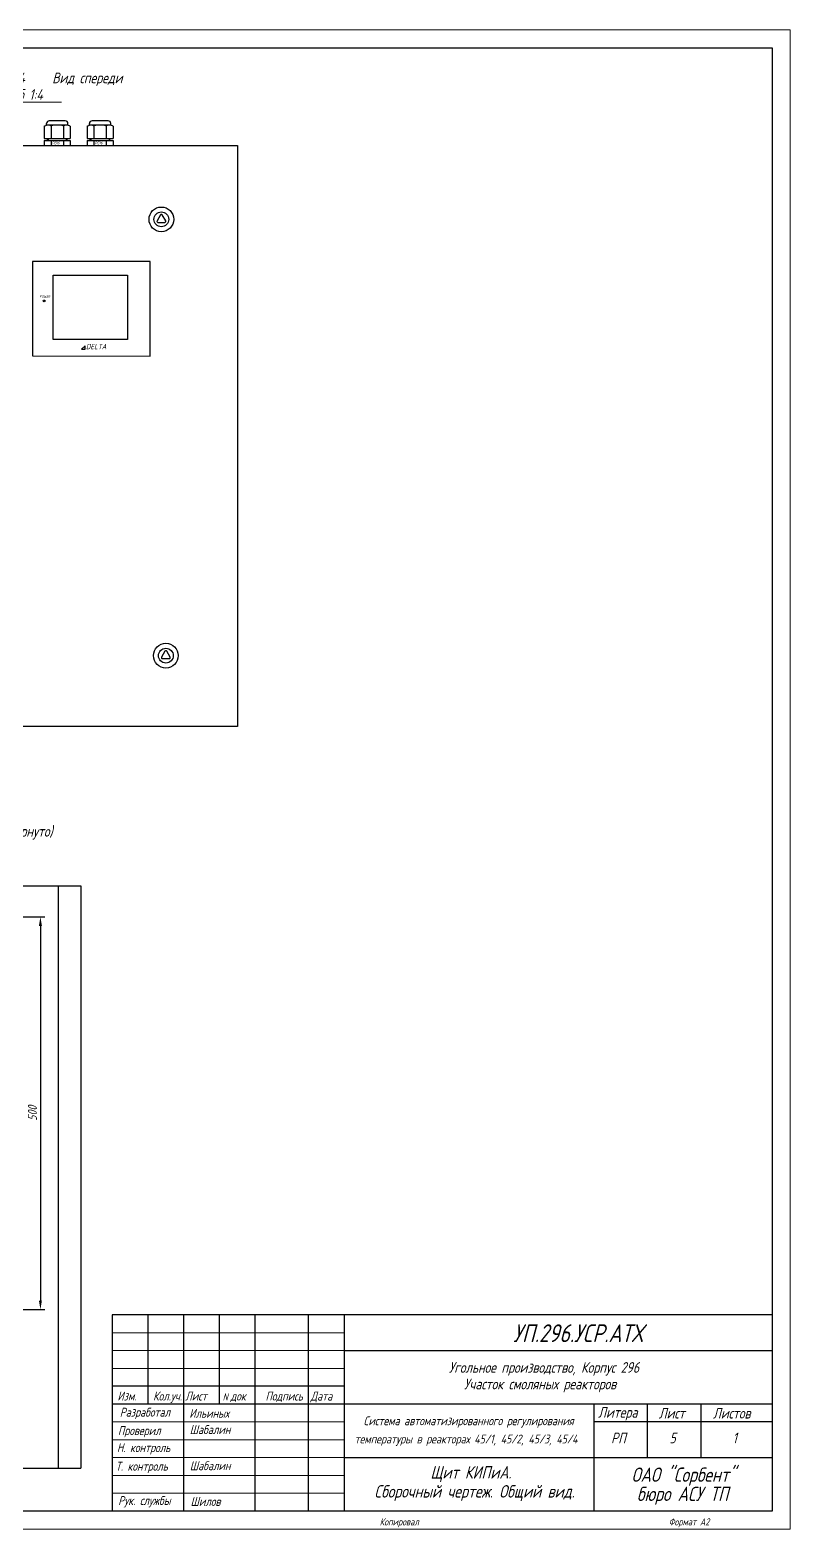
# Model space of a CAD drawing. Header units: millimetres. Extents: x -14 to 2659, y -2986 to -401.
# Drawn here: x 2037.8 to 2250.8, y -1538.6 to -1118.6 of the extents above; entities that cross this region are included whole.
import ezdxf

# ---------------------------------------------------------------- set-up
doc = ezdxf.new("R2010")
doc.units = ezdxf.units.MM
doc.layers.get('0').update_dxf_attribs({"lineweight": 20})
for name, color, linetype in [('1', 7, 'Continuous'), ('TEXT', 250, 'Continuous'), ('АСУТП', 7, 'Continuous'), ('ссылки', 7, 'Continuous')]:
    doc.layers.add(name, color=color, linetype=linetype)
doc.layers.add('MAIN', color=7, linetype='Continuous', lineweight=50)
doc.styles.add('GOST тип А', font='GOST_A.TTF', dxfattribs={"oblique": 15})
doc.styles.add('ЕСКД', font='GOST_A.TTF', dxfattribs={"oblique": 15})
doc.dimstyles.new('ISO-25', dxfattribs={"dimtxt": 2.5, "dimasz": 2.5, "dimexe": 1.25, "dimexo": 0, "dimgap": 1, "dimtad": 1, "dimlfac": 20, "dimtxsty": 'ЕСКД', "dimcen": 2.5, "dimadec": 0, "dimazin": 0, "dimtfac": 1, "dimtmove": 0, "dimatfit": 0, "dimfxl": 1.25, "dimarcsym": 0})

# ---------------------------------------------------------------- blocks, each defined once
blk = doc.blocks.new('*D43')
at = {"color": 0, "lineweight": -2}
for p, q in [((1985.99, -1367.1), (2041.99, -1367.1)), ((2040.74, -1369.6), (2040.74, -1474.57)), ((1976.74, -1477.07), (2041.99, -1477.07))]:
    blk.add_line(p, q, dxfattribs=at)
at = {"color": 0, "lineweight": -3}
for points in [[(2040.32, -1369.6), (2041.16, -1369.6), (2040.74, -1367.1)], [(2040.32, -1474.57), (2041.16, -1474.57), (2040.74, -1477.07)]]:
    blk.add_solid(points, dxfattribs=at)
at = {"layer": 'Defpoints', "color": 0, "lineweight": -3}
for p in [(1985.99, -1367.1), (1976.74, -1477.07), (2040.74, -1477.07)]:
    blk.add_point(p, dxfattribs=at)
at = {"color": 0, "insert": (2038.49, -1422.09), "char_height": 2.5, "attachment_point": 5, "rotation": 90, "style": 'ЕСКД'}
blk.add_mtext('500', dxfattribs=at)

msp = doc.modelspace()

# ---------------------------------------------------------------- linework, layer by layer
at = {"color": 7}
for p, q in [((2250.82141, -1118.5807), (1631.57141, -1118.5807)), ((2250.82141, -1538.5807), (2250.82141, -1118.5807)), ((2022.64038, -1138.78731), (2046.61858, -1138.78731)), ((2042.96275, -1149.52685), (2042.96275, -1149.02685)), ((2047.96275, -1149.52685), (2047.96275, -1149.02685)), ((2054.96275, -1149.52685), (2054.96275, -1149.02685)), ((2059.96275, -1149.52685), (2059.96275, -1149.02685)), ((2125.82141, -1483.5807), (2060.82141, -1483.5807)), ((2125.82141, -1488.5807), (2060.82141, -1488.5807)), ((2125.82141, -1493.5807), (2060.82141, -1493.5807)), ((2125.82141, -1508.5807), (2060.82141, -1508.5807)), ((2125.82141, -1513.5807), (2060.82141, -1513.5807)), ((2125.82141, -1518.5807), (2060.82141, -1518.5807)), ((2125.82141, -1523.5807), (2060.82141, -1523.5807)), ((2125.82141, -1528.5807), (2060.82141, -1528.5807)), ((1631.57141, -1538.5807), (2250.82141, -1538.5807))]:
    msp.add_line(p, q, dxfattribs=at)
at = {"color": 7, "lineweight": 30}
for p, q in [((1651.57141, -1123.5807), (2245.82141, -1123.5807)), ((2245.82141, -1123.5807), (2245.82141, -1533.5807)), ((2041.83775, -1145.52685), (2042.46275, -1145.27685)), ((2041.83775, -1145.52685), (2041.83775, -1149.02685)), ((2042.46275, -1145.27685), (2042.46275, -1144.77685)), ((2048.46275, -1145.27685), (2042.46275, -1145.27685)), ((2047.71275, -1144.02685), (2043.21275, -1144.02685)), ((2043.71275, -1145.27685), (2043.71275, -1149.02685)), ((2047.21275, -1145.27685), (2047.21275, -1149.02685)), ((2048.46275, -1145.27685), (2048.46275, -1144.77685)), ((2049.08775, -1145.52685), (2048.46275, -1145.27685)), ((2049.08775, -1145.52685), (2049.08775, -1149.02685)), ((2053.83775, -1145.52685), (2054.46275, -1145.27685)), ((2053.83775, -1145.52685), (2053.83775, -1149.02685)), ((2054.46275, -1145.27685), (2054.46275, -1144.77685)), ((2060.46275, -1145.27685), (2054.46275, -1145.27685)), ((2059.71275, -1144.02685), (2055.21275, -1144.02685)), ((2055.71275, -1145.27685), (2055.71275, -1149.02685)), ((2059.21275, -1145.27685), (2059.21275, -1149.02685)), ((2060.46275, -1145.27685), (2060.46275, -1144.77685)), ((2061.08775, -1145.52685), (2060.46275, -1145.27685)), ((2061.08775, -1145.52685), (2061.08775, -1149.02685)), ((2041.83775, -1149.02685), (2049.08775, -1149.02685)), ((2041.83775, -1149.52685), (2041.83775, -1150.77685)), ((2041.83775, -1149.52685), (2049.08775, -1149.52685)), ((2042.71275, -1149.52685), (2042.71275, -1149.02685)), ((2043.71275, -1149.52685), (2043.71275, -1150.77685)), ((2047.21275, -1149.52685), (2047.21275, -1150.77685)), ((2048.21275, -1149.52685), (2048.21275, -1149.02685)), ((2049.08775, -1149.52685), (2049.08775, -1150.77685)), ((2053.83775, -1149.02685), (2061.08775, -1149.02685)), ((2053.83775, -1149.52685), (2053.83775, -1150.77685)), ((2053.83775, -1149.52685), (2061.08775, -1149.52685)), ((2054.71275, -1149.52685), (2054.71275, -1149.02685)), ((2055.71275, -1149.52685), (2055.71275, -1150.77685)), ((2059.21275, -1149.52685), (2059.21275, -1150.77685)), ((2060.21275, -1149.52685), (2060.21275, -1149.02685)), ((2061.08775, -1149.52685), (2061.08775, -1150.77685)), ((1970.99092, -1150.95816), (2095.99092, -1150.95816)), ((2095.99092, -1150.95816), (2095.99092, -1313.70816)), ((2074.40565, -1170.40289), (2073.44525, -1172.06634)), ((2075.84623, -1172.06634), (2074.88584, -1170.40289)), ((2073.68535, -1172.4822), (2075.60613, -1172.4822)), ((2075.65279, -1292.63084), (2074.6924, -1294.29429)), ((2077.09337, -1294.29429), (2076.13298, -1292.63084)), ((2074.93249, -1294.71015), (2076.85328, -1294.71015)), ((2095.99092, -1313.70816), (1970.99092, -1313.70816)), ((1997.52974, -1358.34767), (2052.10872, -1358.34767)), ((2045.75913, -1358.34767), (2045.75913, -1521.51872)), ((2052.10872, -1358.34767), (2052.10872, -1521.51872)), ((2245.82141, -1478.5807), (2060.82141, -1478.5807)), ((2060.82141, -1478.5807), (2060.82141, -1533.5807)), ((2070.82141, -1478.5807), (2070.82141, -1503.5807)), ((2080.82141, -1478.5807), (2080.82141, -1533.5807)), ((2090.82141, -1478.5807), (2090.82141, -1503.5807)), ((2100.82141, -1478.5807), (2100.82141, -1533.5807)), ((2115.82141, -1478.5807), (2115.82141, -1533.5807)), ((2125.82141, -1478.5807), (2125.82141, -1533.5807)), ((2125.82141, -1488.5807), (2245.82141, -1488.5807)), ((2125.82141, -1498.5807), (2060.82141, -1498.5807)), ((2245.82141, -1503.5807), (2060.82141, -1503.5807)), ((2195.82141, -1503.5807), (2195.82141, -1533.5807)), ((2210.82141, -1503.5807), (2210.82141, -1518.5807)), ((2225.82141, -1503.5807), (2225.82141, -1518.5807)), ((2245.82141, -1508.5807), (2195.82141, -1508.5807)), ((2125.82141, -1518.5807), (2245.82141, -1518.5807)), ((1997.52974, -1521.51872), (2052.10872, -1521.51872)), ((2245.82141, -1533.5807), (1651.57141, -1533.5807))]:
    msp.add_line(p, q, dxfattribs=at)
at = {"color": 250}
msp.add_line((2033.49092, -1313.70816), (2077.26909, -1313.70816), dxfattribs=at)
at = {"color": 7, "lineweight": 30}
for centre, radius in [((2074.64574, -1171.65048), 3.46551), ((2074.64574, -1171.65048), 2.07931), ((2075.89289, -1293.87843), 3.46551), ((2075.89289, -1293.87843), 2.07931)]:
    msp.add_circle(centre, radius, dxfattribs=at)
for centre, radius, start, end in [((2043.21275, -1144.77685), 0.75, 90, 180), ((2047.71275, -1144.77685), 0.75, 0, 90), ((2055.21275, -1144.77685), 0.75, 90, 180), ((2059.71275, -1144.77685), 0.75, 0, 90), ((2074.64574, -1170.54151), 0.27724, 30, 150), ((2073.68535, -1172.20496), 0.27724, 150, 270), ((2075.60613, -1172.20496), 0.27724, 270, 30), ((2075.89289, -1292.76947), 0.27724, 30, 150), ((2074.93249, -1294.43291), 0.27724, 150, 270), ((2076.85328, -1294.43291), 0.27724, 270, 30)]:
    msp.add_arc(centre, radius, start, end, dxfattribs=at)
for centre, major_axis, ratio, start_param, end_param in [((2042.77525, -1145.52685), (0.9375, 0), 0.266666667, 0, 1.570796327), ((2045.46275, -1145.52685), (-1.75, 0), 0.142857143, 3.141592654, 6.283185307), ((2048.15025, -1145.52685), (-0.9375, 0), 0.266666667, -1.570796327, 0), ((2054.77525, -1145.52685), (0.9375, 0), 0.266666667, 0, 1.570796327), ((2057.46275, -1145.52685), (-1.75, 0), 0.142857143, 3.141592654, 6.283185307), ((2060.15025, -1145.52685), (-0.9375, 0), 0.266666667, -1.570796327, 0)]:
    msp.add_ellipse(centre, major_axis=major_axis, ratio=ratio, start_param=start_param, end_param=end_param, dxfattribs=at)
at = {"layer": '1', "color": 7, "linetype": 'Continuous'}
for p, q in [((2038.53978, -1183.47047), (2038.53978, -1209.9003)), ((2071.54359, -1183.47047), (2038.53978, -1183.47047)), ((2071.54359, -1209.98074), (2071.54359, -1183.47047)), ((2053.2451, -1207.05217), (2052.2762, -1208.00408)), ((2052.2762, -1208.00408), (2053.2451, -1208.00408)), ((2053.2451, -1208.00408), (2053.2451, -1207.05217)), ((2038.53978, -1209.9003), (2071.54359, -1209.98074))]:
    msp.add_line(p, q, dxfattribs=at)
msp.add_lwpolyline([(2044.28443, -1187.31411), (2065.15064, -1187.31411), (2065.15064, -1205.27551), (2044.28443, -1205.27551)], close=True, dxfattribs=at)
msp.add_circle((2041.78656, -1194.49688), 0.26167, dxfattribs=at)

# ---------------------------------------------------------------- texts
at = {"color": 7, "style": 'GOST тип А', "oblique": 15}
for s, height, p in [('Изм.', 2.5, (2062.32141, -1502.5807)), ('Кол.уч.', 2.5, (2072.32141, -1502.5807)), ('Лист', 2.5, (2081.32141, -1502.5807)), ('N', 2, (2091.82141, -1502.5807)), ('док', 2.5, (2094.02526, -1502.5807)), ('Подпись', 2.5, (2103.82141, -1502.5807)), ('Дата', 2.5, (2116.45539, -1502.5807)), ('Литера', 3, (2197.03648, -1507.3807)), ('Лист', 3, (2214.02847, -1507.6307)), ('Листов', 3, (2229.22213, -1507.6307)), ('РП', 3, (2200.67794, -1514.56152)), ('5', 3, (2217.04449, -1514.55445)), ('1', 3, (2234.71949, -1514.56152)), ('ОАО "Сорбент"', 4, (2206.3962, -1525.35507)), ('бюро АСУ ТП', 4, (2207.8962, -1530.73187)), ('Копировал', 2, (2135.82141, -1537.5807)), ('Формат A2', 2, (2216.82141, -1537.5807))]:
    msp.add_text(s, height=height, dxfattribs=at).set_placement(p)
at = {"layer": 'MAIN', "style": 'GOST тип А', "oblique": 15}
msp.add_text('УП.296.УСР.АТХ', height=5, dxfattribs=at).set_placement((2173.24191, -1486.22296))
at = {"layer": 'MAIN', "color": 7, "linetype": 'Continuous', "style": 'GOST тип А', "oblique": 15}
for s, p in [('Угольное производство, Корпус 296', (2155.24047, -1494.8142)), ('Участок смоляных реакторов', (2159.47784, -1499.44884))]:
    msp.add_text(s, height=3, dxfattribs=at).set_placement(p)
at = {"layer": 'MAIN', "lineweight": 40, "style": 'GOST тип А', "oblique": 15}
for s, p in [('Разработал', (2062.99477, -1507.10028)), ('Ильиных', (2082.47107, -1507.40767)), ('Проверил', (2062.46579, -1512.25684)), ('Шабалин', (2082.58441, -1511.97285)), ('Н. контроль', (2062.18903, -1517.02826)), ('Т. контроль', (2061.83639, -1522.23438)), ('Шабалин', (2082.612, -1522.09493)), ('Рук. службы', (2062.5417, -1531.85673)), ('Шилов', (2082.82373, -1532.11145))]:
    msp.add_text(s, height=2.5, dxfattribs=at).set_placement(p)
at = {"layer": 'MAIN', "lineweight": 15, "style": 'GOST тип А', "oblique": 15}
for s, p in [('Система автоматизированного регулирования', (2131.31304, -1509.50892)), ('температуры в реакторах 45/1, 45/2, 45/3, 45/4', (2128.79217, -1514.60681))]:
    msp.add_text(s, height=2.5, dxfattribs=at).set_placement(p)
at = {"layer": 'TEXT', "color": 7, "linetype": 'Continuous', "lineweight": -3, "style": 'GOST тип А', "oblique": 15}
for s, p in [('Щит КИПиА.', (2150.04001, -1524.44835)), ('Сборочный чертеж. Общий вид.', (2134.34237, -1529.78009))]:
    msp.add_text(s, height=3.5, dxfattribs=at).set_placement(p)
at = {"layer": 'АСУТП', "color": 7, "linetype": 'Continuous', "lineweight": -3, "style": 'GOST тип А', "oblique": 15}
for s, height, p in [('POWER', 0.7, (2040.4911, -1193.63836)), ('DELTA', 1.483424, (2053.50656, -1208.01711))]:
    msp.add_text(s, height=height, dxfattribs=at).set_placement(p)
at = {"layer": 'ссылки', "color": 7, "style": 'GOST тип А', "oblique": 15}
for s, p in [('Щит ЩМП-3 IP54     Вид спереди', (2009.44501, -1133.50491)), ('Масштаб 1:4', (2023.69724, -1138.16956)), ('Правая стенка (развернуто)', (2002.79659, -1344.59786))]:
    msp.add_text(s, height=3, dxfattribs=at).set_placement(p)
at = {"layer": 'ссылки', "color": 7, "lineweight": 30, "style": 'GOST тип А', "oblique": 15}
for p in [(2043.99119, -1150.61206), (2055.99119, -1150.61206)]:
    msp.add_text('PG16', height=0.75, dxfattribs=at).set_placement(p)

# ---------------------------------------------------------------- dimensions: what is measured, and where the dimension line sits
at = {"color": 7}
dim = msp.add_linear_dim(base=(2040.74092, -1477.07306), p1=(1985.99092, -1367.09767), p2=(1976.7423, -1477.07306), angle=90, text='500', dimstyle='ISO-25', dxfattribs=at)
dim.commit()
dim.dimension.update_dxf_attribs({"geometry": '*D43', "text_midpoint": (2038.49003, -1422.08537)})

doc.saveas('drawing.dxf')
